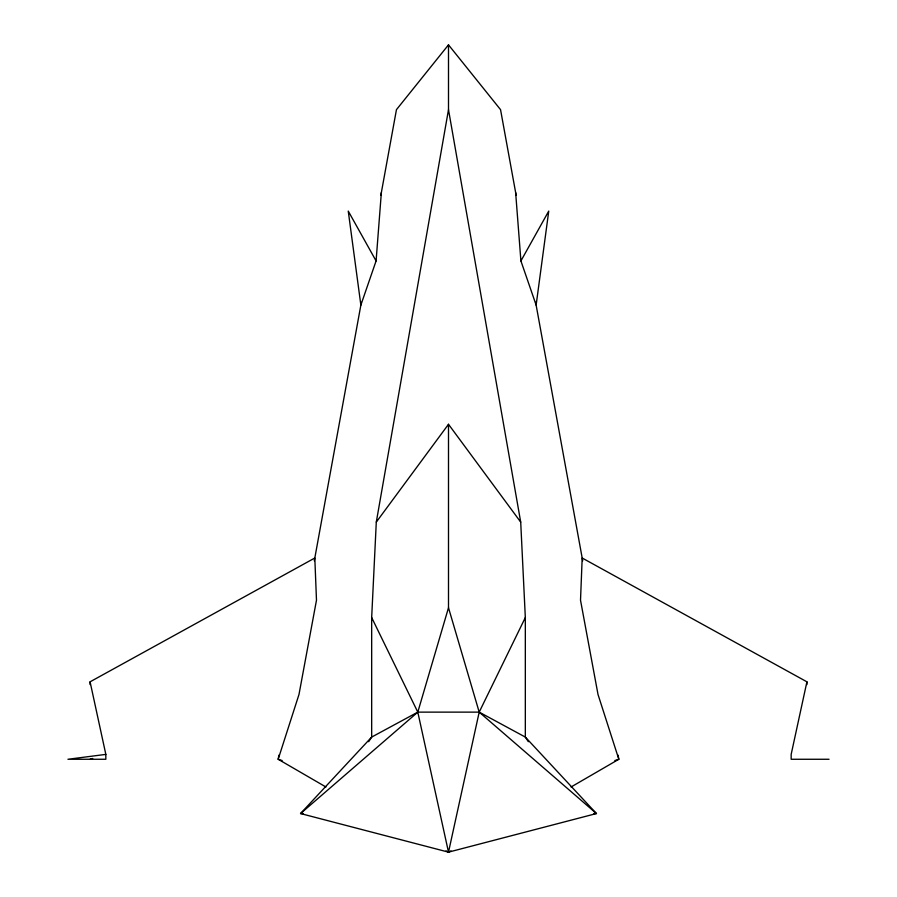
<?xml version="1.0" encoding="UTF-8"?>
<svg xmlns="http://www.w3.org/2000/svg" width="897" height="897" viewBox="0 0 897 897"><rect width="100%" height="100%" fill="white"/><g stroke="black" fill="none" stroke-linecap="round" stroke-linejoin="round"><path stroke-width="1.35" d="M368.656 741.696L371.672 737.076L371.672 617.551L376.292 522.099L448.5 109.658L448.5 44.85L500.548 109.658L516.145 195.299M376.09 260.937L348.249 211.075L360.863 305.092L376.09 260.937L381.36 192.552M278.922 755.128L278.171 759.266L325.936 786.994M314.309 560.771L361.368 302.345M380.855 195.299L396.452 109.658L448.5 44.85M571.064 786.994L618.829 759.266L598.019 694.502L580.516 600.216L582.187 558.012L806.919 681.821L791.165 754.388L791.165 759.266L829.041 759.266M528.344 741.696L525.328 737.076L525.328 617.551L520.708 522.099L448.5 424.281L448.5 607.74L417.8 712.128L448.5 852.15L596.449 813.545L525.328 737.076L479.2 712.128L417.8 712.128L371.672 737.076L300.551 813.545L448.5 852.15L450.978 850.905M525.328 617.551L479.2 712.128L448.5 852.15L446.022 850.905M520.91 260.937L548.751 211.075L536.137 305.092L520.91 260.937L515.64 192.552M376.292 522.099L448.5 424.281M90.081 684.579L90.081 681.821L314.813 558.012L316.484 600.216L298.981 694.502L278.171 759.266L282.163 760.566M614.837 760.566L618.829 759.266L618.078 755.128M90.081 759.266L92.705 758.458M105.835 754.388L67.959 759.266L105.835 759.266L105.835 754.388L90.081 681.821M303.343 813.545L300.551 813.545L417.8 712.128L371.672 617.551M593.657 813.545L596.449 813.545L479.2 712.128L448.5 607.74M535.632 302.345L582.691 560.771M448.5 109.658L520.708 522.099M806.919 681.821L806.919 684.579"/></g></svg>
